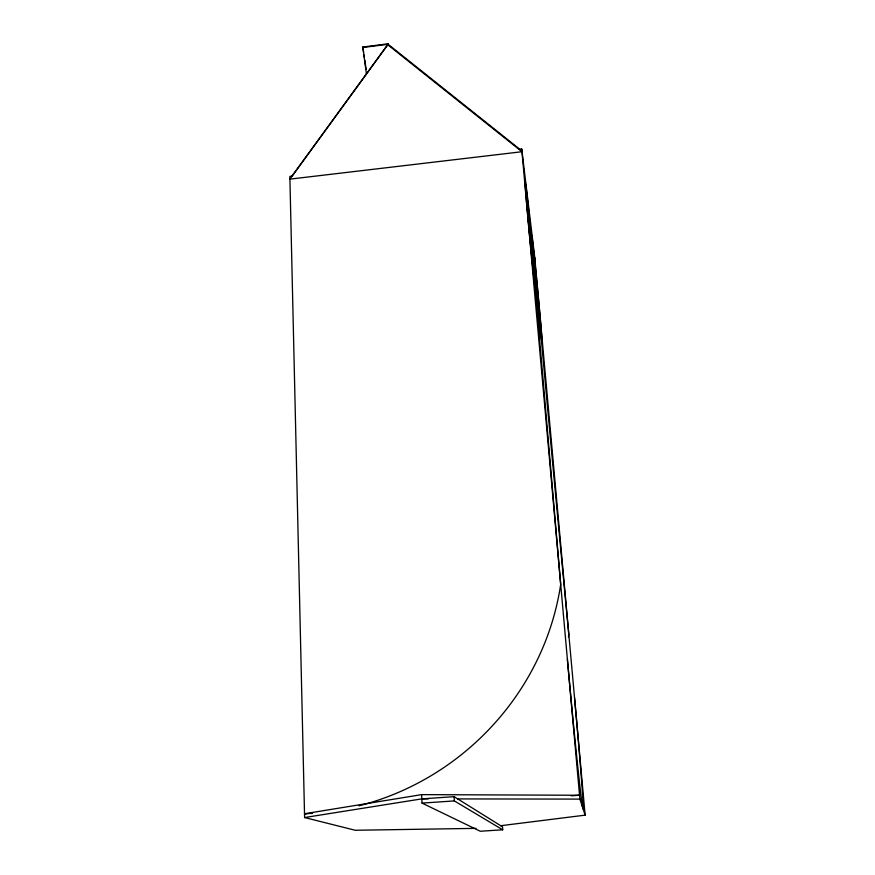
<?xml version="1.0" encoding="UTF-8"?>
<svg xmlns="http://www.w3.org/2000/svg" width="875" height="875" viewBox="0 0 875 875"><rect width="100%" height="100%" fill="white"/><g stroke="black" fill="none" stroke-linecap="round" stroke-linejoin="round"><path stroke-width="1.31" d="M362.491 47.556L388.106 44.275L521.948 150.981L521.981 151.725L289.92 179.134L388.38 43.75L362.808 47.02L366.439 73.992L366.756 73.413M291.977 176.148L388.106 44.275M312.517 813.334A259.536 243.414 -41.3 0 1 304.522 813.761L421.597 794.631L579.545 795.255L571.375 795.802M292.545 176.094L289.855 176.422L304.609 817.545L421.816 798.864L454.103 796.666L502.512 826.831L502.72 829.795L480.277 831.25L422.034 803.097L421.597 794.631M500.719 825.716L585.145 815.15L534.767 257.611L521.741 148.98L519.05 149.297M422.034 803.097L454.355 800.92L502.72 829.795M304.522 813.761L307.245 813.586M476.011 828.363L355.25 830.266L304.609 817.545M421.816 798.864L428.466 798.864M457.713 798.919L579.895 799.105L585.145 815.15M387.844 44.811L521.981 151.725M532.044 253.247L530.578 237.902L531.65 249.845M362.808 47.02L363.606 52.303M364 54.939L364.394 57.575M364.787 60.211L366.166 69.453M537.819 300.005L538.267 303.33L535.511 274.903L537.939 301.022M531.683 250.239L532.23 254.275L529.2 223.256L531.814 251.398M537.786 299.633L536.78 288.455L537.983 300.191M537.983 307.42A71.487 0.984 84.5 0 1 540.444 337.477A66.095 0.842 84.5 0 1 536.233 293.387L535.522 284.08L541.286 337.925A53.747 0.678 84.5 0 0 540.695 323.586A53.747 0.678 84.5 0 0 534.625 259.984L532.612 241.642A53.747 0.678 84.5 0 0 533.925 264.983L535.566 284.222M534.723 257.447L534.986 260.028M536.222 289.494L533.925 264.983A58.527 0.787 84.5 0 0 526.17 188.114L525 180.152A58.527 0.787 84.5 0 0 528.598 225.302A58.527 0.787 84.5 0 0 535.402 290.959L536.342 296.472L536.233 293.387M529.364 224.175L530.677 238.503M541.133 336.613L542.828 355.48A496.573 4.583 84.6 0 0 568.805 634.277A218.859 208.906 -45.3 0 1 568.411 636.902M535.511 291.812L560.689 584.369A259.536 243.414 -41.3 0 1 358.98 805.82M521.741 148.98L579.895 799.105M535.883 277.648L536.933 289.505M538.125 300.847L538.245 302.542M454.103 796.666L454.355 800.92M574.547 697.856A126.175 1.816 84.7 0 1 582.477 806.619A126.175 1.816 84.7 0 1 567.394 659.433M540.542 326.637L533.203 251.245L540.542 326.637M534.483 278.994L534.013 275.527A41.366 0.558 84.5 0 1 528.763 224.197A41.366 0.558 84.5 0 1 526.958 198.778L527.494 202.814A41.366 0.558 84.5 0 1 532.602 252.952A41.366 0.558 84.5 0 1 534.483 278.994"/></g></svg>
